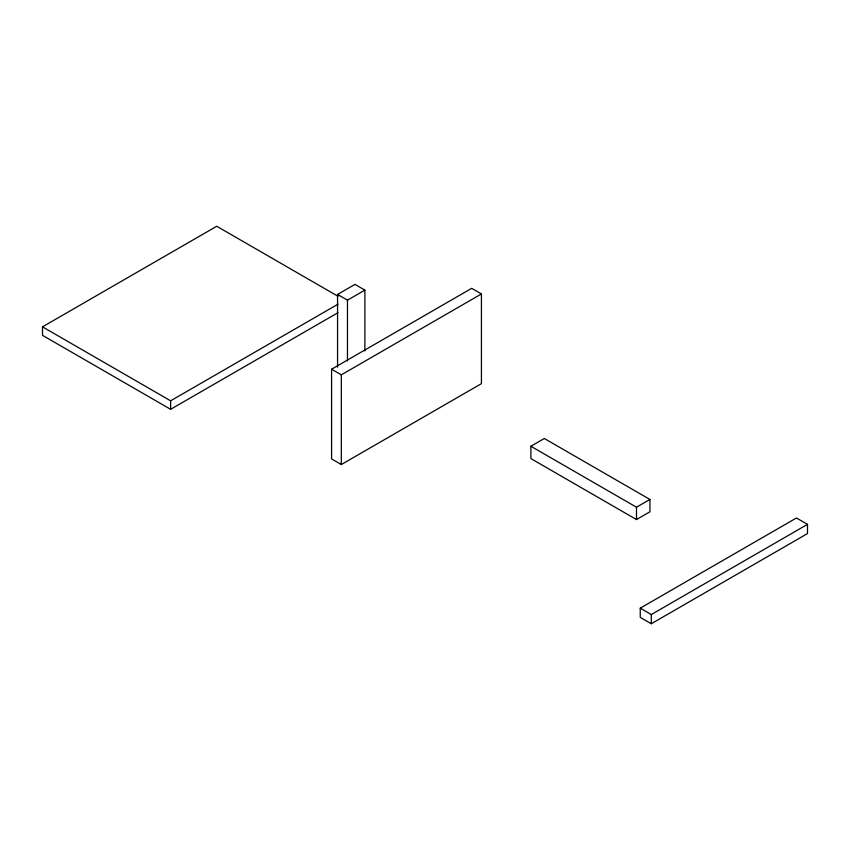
<?xml version="1.0" encoding="UTF-8"?>
<svg xmlns="http://www.w3.org/2000/svg" width="850" height="850" viewBox="0 0 850 850"><rect width="100%" height="100%" fill="white"/><g stroke="black" fill="none" stroke-linecap="round" stroke-linejoin="round"><path stroke-width="1.27" d="M337.971 312.694L170.627 409.307L42.5 335.336L42.5 326.846L216.729 226.259L337.981 296.267M337.556 367.179L337.556 294.44L354.96 284.389L364.884 290.116L364.884 350.954M42.5 326.846L170.627 400.817L337.971 304.194M337.556 294.44L347.469 300.167L364.884 290.116M331.585 369.219L471.697 288.331L481.429 293.951L481.429 383.647L341.317 464.536L331.585 458.915L331.585 369.219L341.317 374.839L481.429 293.951M530.889 446.25L544.329 438.494L649.931 499.46L649.931 511.785L636.491 519.552L530.889 458.575L530.889 446.25L636.491 507.216L649.931 499.46M640.252 608.164L796.45 517.979L807.5 524.365L807.5 533.566L651.302 623.741L640.252 617.366L640.252 608.164L651.302 614.55L807.5 524.365M651.302 614.55L651.302 623.741M636.491 507.216L636.491 519.552M347.469 300.167L347.469 361.006M341.317 374.839L341.317 464.536M170.627 400.817L170.627 409.307"/></g></svg>
